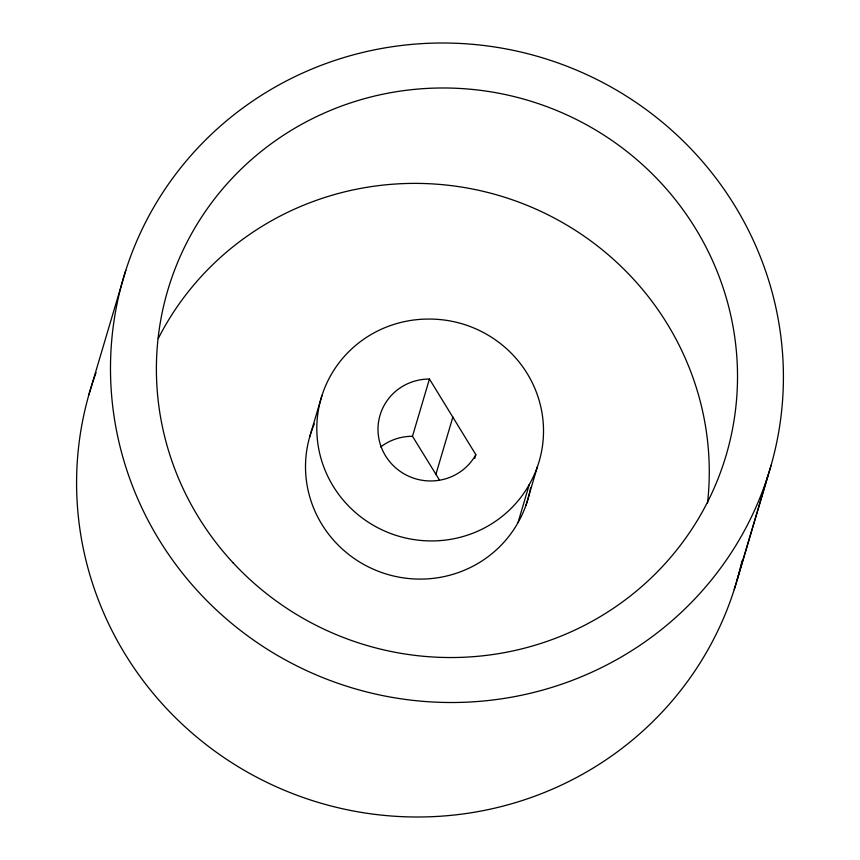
<?xml version="1.0" encoding="UTF-8"?>
<svg xmlns="http://www.w3.org/2000/svg" width="860" height="860" viewBox="0 0 860 860"><rect width="100%" height="100%" fill="white"/><g stroke="black" fill="none" stroke-linecap="round" stroke-linejoin="round"><path stroke-width="1.29" d="M88.881 394.772L125.786 270.395M309.664 436.955L321.984 395.471M439.406 479.944L412.488 436.278L429.441 379.034L475.838 454.66L474.709 458.477M435.934 474.236L452.887 416.992M314.341 423.862A113.402 110.714 16.5 0 0 368.392 566.89A113.402 110.714 16.5 0 0 516.731 524.858L518 522.654L529.298 484.492A112.929 110.252 16.5 0 0 527.202 373.53A112.929 110.252 16.5 0 0 427.829 319.071L425.238 319.114A113.402 110.714 16.5 0 0 333.196 486.244A113.402 110.714 16.5 0 0 528.04 486.695L529.298 484.492M526.051 505.089L537.35 466.926M734.214 589.605L768.13 475.118A337.098 329.1 16.5 0 0 373.197 50.106A337.098 329.1 16.5 0 0 199.541 593.045A337.098 329.1 16.5 0 0 768.13 475.118M737.213 579.715L771.119 465.228M380.733 446.899A52.105 50.869 16.5 0 1 412.488 436.278M475.838 454.66A52.105 50.869 16.5 0 1 413.423 478.096A52.105 50.869 16.5 0 1 378.637 421.378A52.105 50.869 16.5 0 1 429.441 379.034M530.62 487.642A112.929 110.252 16.5 0 1 518 522.654M739.88 569.718A337.098 329.1 16.5 0 1 316.577 801.896A337.098 329.1 16.5 0 1 96.051 372.649M741.954 560.913A337.098 329.1 16.5 0 1 740.191 568.471M158.283 338.496A291.121 284.219 16.5 0 1 500.283 195.908A291.121 284.219 16.5 0 1 707.522 503.003M233.286 562.999A291.121 284.219 16.5 0 0 724.324 461.154A291.121 284.219 16.5 0 0 383.259 94.116A291.121 284.219 16.5 0 0 233.286 562.999"/></g></svg>
